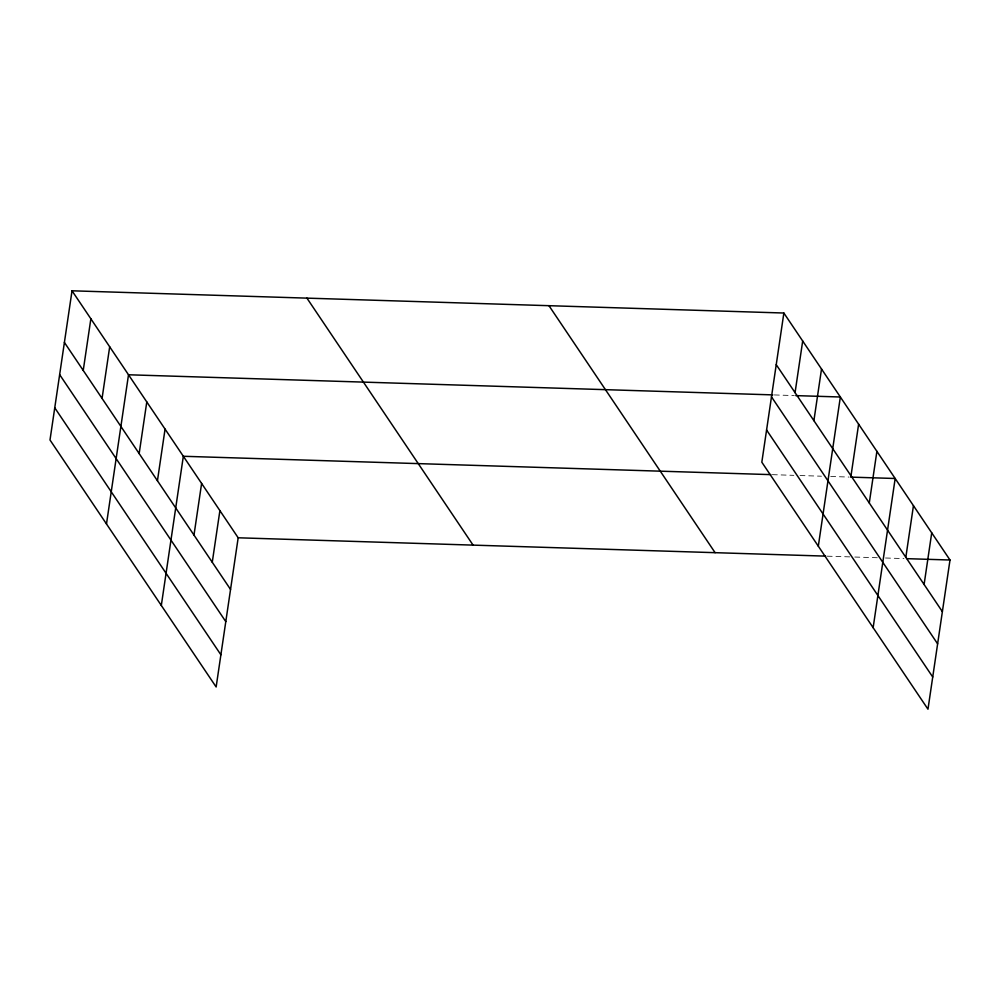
<?xml version="1.0" encoding="UTF-8"?>
<svg xmlns="http://www.w3.org/2000/svg" width="1000" height="1000" viewBox="0 0 1000 1000"><rect width="100%" height="100%" fill="white"/><g stroke="black" fill="none" stroke-linecap="round" stroke-linejoin="round"><path stroke-width="0.75" stroke-dasharray="5 3.75" d="M774.325 394.938L794.287 395.562M772.35 474.663L793.838 475.337M799.987 475.538L821.475 476.2M830.688 476.488L849.112 477.062M827.175 556.175L853.275 556.987M854.812 557.038L877.837 557.75M885.512 558L903.938 558.575"/><path stroke-width="1.5" d="M72.025 290.8L50 439.988L216.137 686.975L238.175 537.788L72.025 290.8L783.863 313.025L950 560.013L927.975 709.2L761.825 462.212L783.863 313.025M83.238 370.438L90.862 318.788M102.062 398.425L109.688 346.788M106.487 523.962L128.512 374.775L772.8 394.888M139.162 453.587L146.788 401.938M157.438 480.75L165.062 429.113M161.312 605.475L183.337 456.275L770.812 474.625M193.988 535.087L201.612 483.45M212.262 562.263L219.9 510.613M795.062 392.663L802.688 341.012M813.9 420.65L821.525 369.012M818.312 546.188L840.35 397L795.825 395.613M851 475.812L858.625 424.162M869.275 502.975L876.9 451.337M873.138 627.7L895.175 478.5L850.65 477.113M905.825 557.312L913.45 505.675M924.1 584.475L931.725 532.837M238.175 537.788L825.638 556.125M907.013 558.663L950 560.013M776.237 364.663L942.375 611.65M771.488 396.863L937.625 643.838M766.587 430.025L932.725 677.013M548.962 305.688L715.1 552.675M306.938 298.137L473.075 545.112M64.4 342.438L230.538 589.425M59.65 374.637L225.787 621.613M54.75 407.8L220.888 654.788"/></g></svg>
